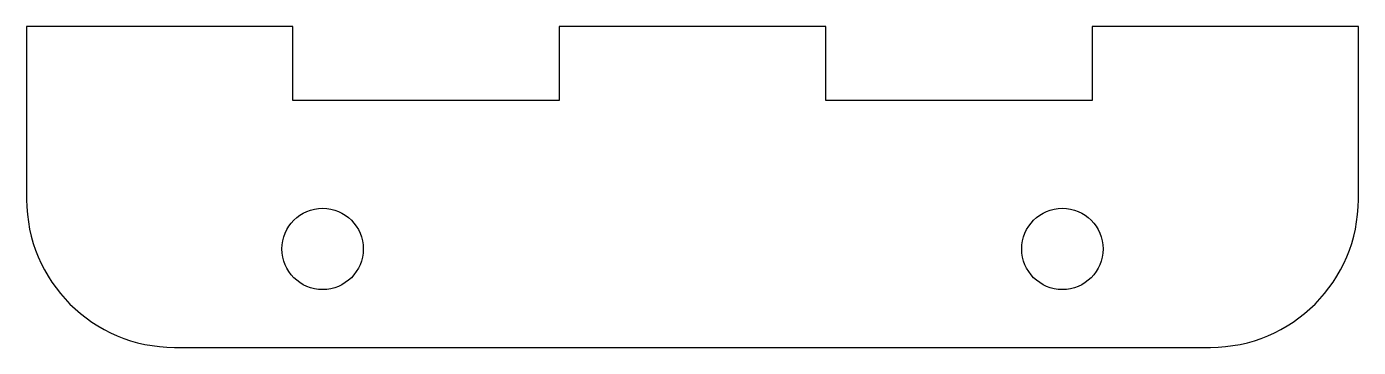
# Model space of a CAD drawing. Header units: millimetres. Extents: x -27 to 27, y -6.5 to 6.5.
import ezdxf

# ---------------------------------------------------------------- set-up
doc = ezdxf.new("R2010")
doc.units = ezdxf.units.MM

msp = doc.modelspace()

# ---------------------------------------------------------------- linework, layer by layer
at = {"color": 7, "linetype": 'Continuous', "lineweight": 25}
for p, q in [((-16.2, 6.5), (-27, 6.5)), ((-27, 6.5), (-27, -0.5)), ((-16.2, 3.5), (-16.2, 6.5)), ((5.4, 6.5), (-5.4, 6.5)), ((-5.4, 6.5), (-5.4, 3.5)), ((5.4, 3.5), (5.4, 6.5)), ((27, 6.5), (16.2, 6.5)), ((16.2, 6.5), (16.2, 3.5)), ((27, -0.5), (27, 6.5)), ((-5.4, 3.5), (-16.2, 3.5)), ((16.2, 3.5), (5.4, 3.5)), ((-21, -6.5), (21, -6.5))]:
    msp.add_line(p, q, dxfattribs=at)
for centre in [(-15, -2.509), (15, -2.509)]:
    msp.add_circle(centre, 1.65, dxfattribs=at)
for centre, start, end in [((-21, -0.5), 180, 270), ((21, -0.5), 270, 0)]:
    msp.add_arc(centre, 6, start, end, dxfattribs=at)

doc.saveas('drawing.dxf')
